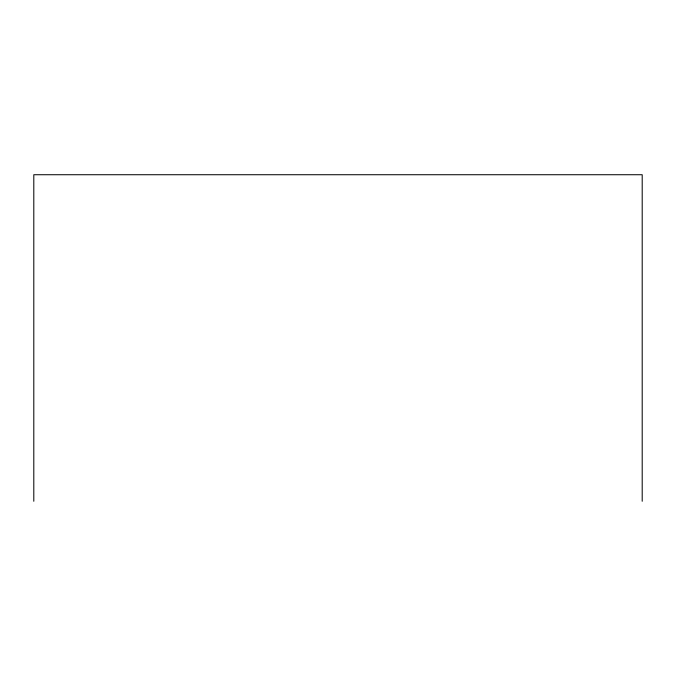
<?xml version="1.0" encoding="UTF-8"?>
<svg xmlns="http://www.w3.org/2000/svg" width="676" height="676" viewBox="0 0 676 676"><rect width="100%" height="100%" fill="white"/><g stroke="black" fill="none" stroke-linecap="round" stroke-linejoin="round"><path stroke-width="1.01" d="M642.2 501.271L642.2 174.729L33.8 174.729L33.8 501.271"/></g></svg>
